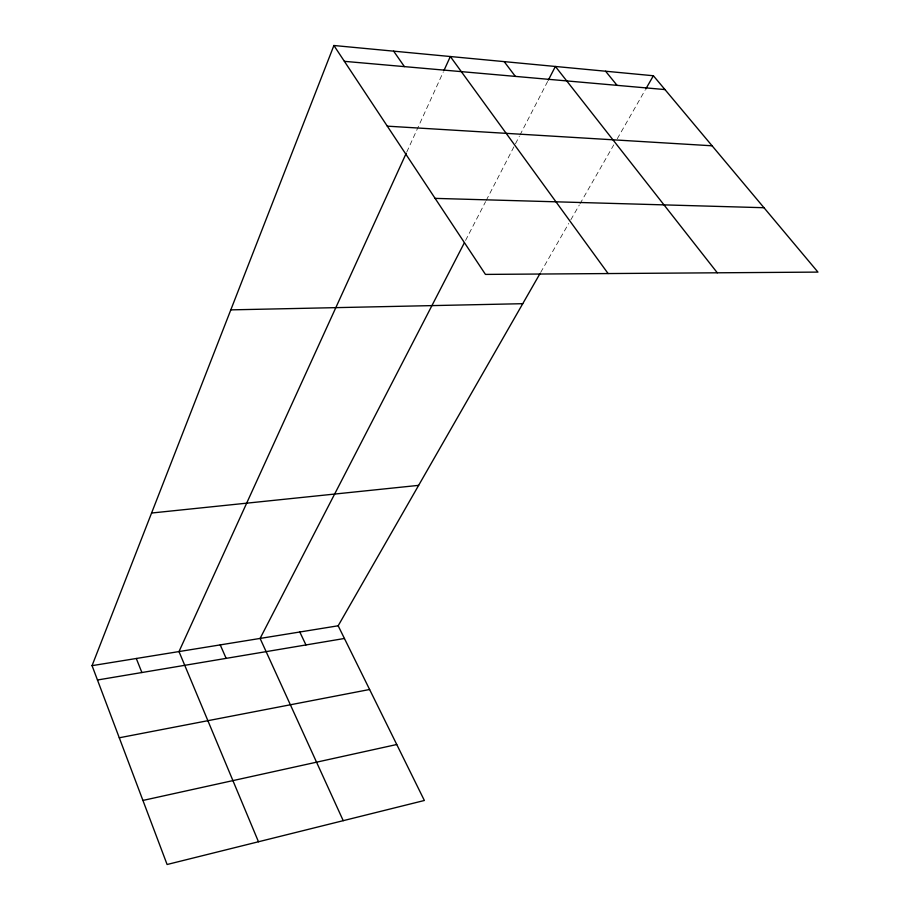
<?xml version="1.0" encoding="UTF-8"?>
<svg xmlns="http://www.w3.org/2000/svg" width="910" height="910" viewBox="0 0 910 910"><rect width="100%" height="100%" fill="white"/><g stroke="black" fill="none" stroke-linecap="round" stroke-linejoin="round"><path stroke-width="0.68" stroke-dasharray="4.55 3.41" d="M406.759 152.095L443.318 71.913M465.567 240.433L485.599 201.633M486.247 200.382L519.337 136.295M519.985 135.033L547.683 81.377M540.665 272.431L568.727 223.45M570.843 219.765L579.283 205.046M579.988 203.817L613.761 144.872M617.287 138.73L645.076 90.226"/><path stroke-width="1.36" d="M539.971 273.626L338.167 625.784L424.367 800.481L167.099 864.5L92.058 665.654L333.902 45.5L653.38 75.746L817.942 272.101L485.451 274.411L333.902 45.5M406.178 153.358L178.997 651.571L258.474 841.761M443.909 70.627L450.336 56.522L608.107 273.557M464.282 242.936L260.101 638.422L343.229 820.672M548.321 80.137L555.384 66.464L717.308 272.807M645.77 89.021L653.38 75.746M142.927 800.436L396.749 744.516M119.278 737.783L369.608 689.496M97.472 679.997L344.435 638.479M92.058 665.654L338.167 625.784M151.583 513.024L418.634 485.36M230.799 309.866L522.75 303.69M435.116 198.38L763.979 207.719M387.296 126.16L712.086 145.793M344.378 61.334L664.96 89.567M605.582 71.219L617.06 85.347M504.174 61.618L515.356 76.383M393.655 51.153L404.404 66.612M299.799 631.995L305.953 644.951M220.243 644.883L226.135 658.362M136.295 658.487L141.88 672.524"/></g></svg>
